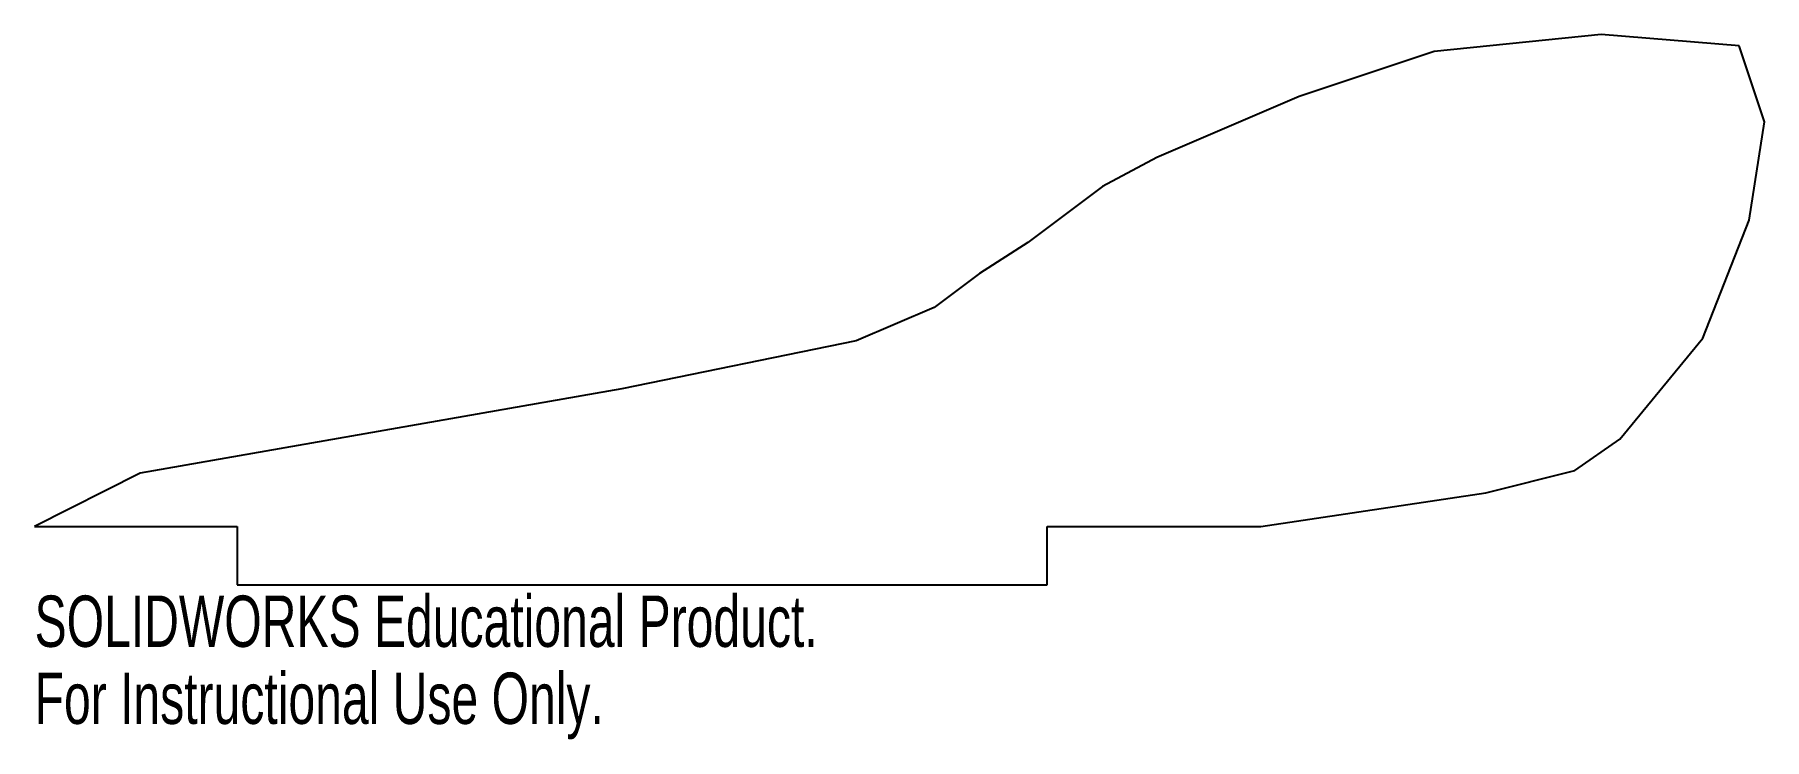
# Model space of a CAD drawing. Header units: inches. Extents: x 0 to 6.41, y -0.79 to 1.82.
import ezdxf

# ---------------------------------------------------------------- set-up
doc = ezdxf.new("R2010")
doc.units = ezdxf.units.IN
doc.header["$MEASUREMENT"] = 0
doc.styles.add('SLDTEXTSTYLE0', font='TXT', dxfattribs={"width": 0.7})

msp = doc.modelspace()

# ---------------------------------------------------------------- linework, layer by layer
at = {"color": 7, "linetype": 'Continuous', "lineweight": 25}
for p, q in [((5.803, 1.823), (5.185, 1.76)), ((6.315, 1.781), (5.803, 1.823)), ((5.185, 1.76), (4.685, 1.594)), ((6.408, 1.5), (6.315, 1.781)), ((4.685, 1.594), (4.1571, 1.3675)), ((6.351, 1.135), (6.408, 1.5)), ((4.1571, 1.3675), (3.956, 1.26)), ((3.956, 1.26), (3.68, 1.052)), ((6.18, 0.698), (6.351, 1.135)), ((3.68, 1.052), (3.5, 0.938)), ((3.5, 0.938), (3.333, 0.812)), ((3.333, 0.812), (3.044, 0.688)), ((3.044, 0.688), (2.176, 0.51)), ((5.873, 0.323), (6.18, 0.698)), ((2.176, 0.51), (0.391, 0.198)), ((5.706, 0.208), (5.873, 0.323)), ((0.391, 0.198), (0, 0)), ((5.376, 0.125), (5.706, 0.208)), ((4.543, 0), (5.376, 0.125)), ((0, 0), (0.751, 0)), ((0.751, 0), (0.751, -0.216)), ((3.751, -0.216), (3.751, 0)), ((3.751, 0), (4.543, 0)), ((0.751, -0.216), (3.751, -0.216))]:
    msp.add_line(p, q, dxfattribs=at)

# ---------------------------------------------------------------- texts
at = {"color": 7, "linetype": 'Continuous', "char_height": 0.1903, "attachment_point": 1, "style": 'SLDTEXTSTYLE0'}
for s, insert in [('SOLIDWORKS Educational Product.', (0, -0.2561)), ('For Instructional Use Only.', (0, -0.5416))]:
    msp.add_mtext(s, dxfattribs=dict(at, insert=insert))

doc.saveas('drawing.dxf')
